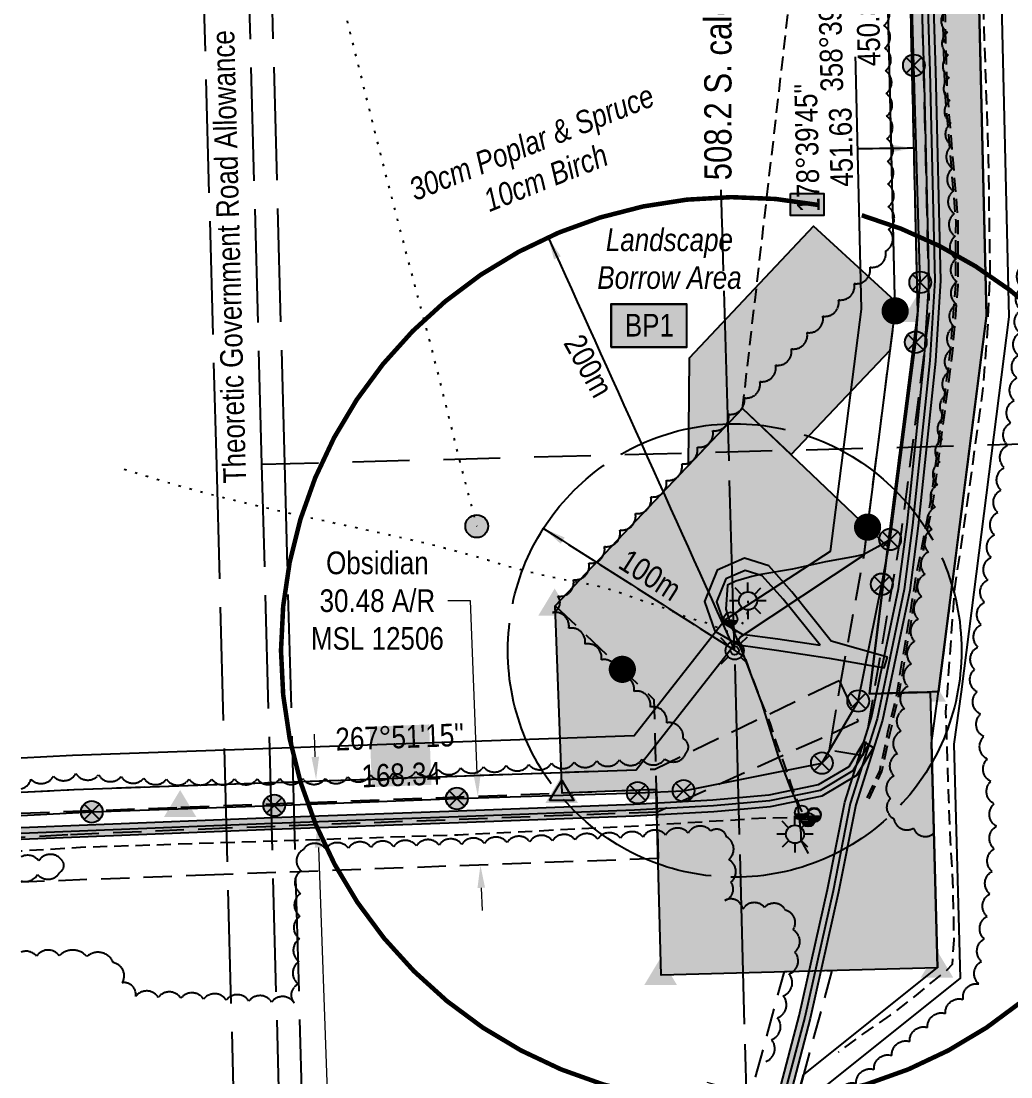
# Model space of a CAD drawing. Extents: x 621743 to 629441, y 5837005 to 5838851.
# Drawn here: x 625815.5 to 626251.9, y 5837250.1 to 5837715.8 of the extents above; entities that cross this region are included whole.
import ezdxf
from ezdxf.enums import TextEntityAlignment as Align

# ---------------------------------------------------------------- set-up
doc = ezdxf.new("R2010")
doc.units = 0
doc.header["$LTSCALE"] = 5
for name, pattern in [('0', [1, 1, 0]), ('foc-ACCESSROAD', [3.75, 2.5, -1.25]), ('foc-BUFFER', [16.75, 15, -1.75]), ('foc-COORDS', [16.75, 15, -1.75]), ('foc-DOT', [1, 0.2, -0.8]), ('foc-FLOWLINE', [3.75, 2.5, -1.25]), ('foc-LSD', [8, 5, -3]), ('foc-TIELINE', [1.875, 1.25, -0.625]), ('foc-UNSURVEYED', [12.5, 10, -2.5]), ('POWERLINE5', [7.8, 2.4, -0.6, 0.6, -0.6, 0.6, -0.6, 2.4]), ('UG_PIPE', [1.875, 1.25, -0.625])]:
    doc.linetypes.add(name, pattern=pattern)
for name, color, linetype in [('ABADATA-DRILL', 8, 'foc-DOT'), ('ABADATA-DRILL-T', 8, 'Continuous'), ('AS-CABLE', 224, 'foc-CABLE'), ('AS-PIPE-UG', 44, 'UG_PIPE'), ('AS-POWER', 104, 'foc-POWER'), ('AS-POWER-EXISTING', 72, 'POWERLINE5'), ('AS-ROADS', 254, 'Continuous'), ('AS-SYMBOL', 7, 'Continuous'), ('AS-UNDERLAY-H', 141, 'Continuous'), ('AUX-BUFFER', 7, 'foc-BUFFER'), ('C-AR', 13, 'foc-ACCESSROAD'), ('C-RW', 13, 'Continuous'), ('C-WS', 13, 'foc-ACCESSROAD'), ('F-EZE', 190, 'foc-FLOWLINE'), ('F-RW', 190, 'Continuous'), ('L-BD', 7, 'Continuous'), ('L-MON', 1, 'Continuous'), ('L-ROAD-T', 7, 'Continuous'), ('L-SECLBL', 7, 'Continuous'), ('L-SECTION-LSD', 7, 'foc-LSD'), ('L-TIE', 7, 'foc-TIELINE'), ('L-USEC', 7, 'foc-UNSURVEYED'), ('P-OFFSETS', 7, 'foc-COORDS'), ('P-PROPOSED', 10, 'Continuous'), ('P-PROPOSED-H', 21, 'Continuous'), ('P-TEMP-BLOCKS', 250, 'Continuous'), ('P-TEMP-H', 41, 'Continuous'), ('P-TEMP_BORROW PIT', 46, 'Continuous'), ('T-BUSH', 110, '0'), ('T-BUSH-T', 110, 'Continuous'), ('T-EXISTING TFA-T', 220, 'Continuous')]:
    doc.layers.add(name, color=color, linetype=linetype)
doc.layers.add('C-AR-T', color=13, linetype='Continuous', lineweight=9)
doc.layers.add('F-EZE-T', color=190, linetype='Continuous', lineweight=9)
doc.styles.add('80CG', font='ARIALN.TTF', dxfattribs={"height": 10})
doc.styles.add('80L', font='ARIALN.TTF', dxfattribs={"height": 10})
doc.styles.add('80LS', font='ARIALNI.TTF', dxfattribs={"height": 10})
doc.styles.add('foc-LtypeFont', font='ARIALN.TTF', dxfattribs={"height": 7.35})
doc.linetypes.add('foc-CABLE', pattern='A,2,-1,["C",foc-LtypeFont,S=0.2,R=0,X=-0.625,Y=-0.75],-1.24,8', length=12.24)
doc.linetypes.add('foc-POWER', pattern='A,6,-1,["P",foc-LtypeFont,S=0.2,R=0,X=-0.625,Y=-0.75],-1.24,4', length=12.24)
doc.dimstyles.new('CG2011', dxfattribs={"dimscale": 5, "dimtxt": 9, "dimasz": 2, "dimexe": 0.2, "dimexo": 0.0625, "dimgap": 0.5, "dimtad": 0, "dimtih": 1, "dimtoh": 1, "dimzin": 0, "dimdsep": 46, "dimtxsty": '80CG', "dimcen": 0.1, "dimse1": 1, "dimse2": 1, "dimclrd": 256, "dimclrt": 256, "dimaunit": 1, "dimadec": 4, "dimazin": 0, "dimtfac": 0.06, "dimtofl": 0, "dimtmove": 0, "dimatfit": 1, "dimfxl": 0.2, "dimtolj": 1, "dimtzin": 0, "dimlwd": -1, "dimarcsym": 0})
doc.dimstyles.new('Compass 5 000', dxfattribs={"dimscale": 5, "dimtxt": 9, "dimasz": 2, "dimexe": 0.2, "dimexo": 0.0625, "dimgap": 0.5, "dimtad": 0, "dimtih": 1, "dimtoh": 1, "dimzin": 0, "dimdsep": 46, "dimtxsty": '80CG', "dimcen": 0.1, "dimse1": 1, "dimse2": 1, "dimclrd": 256, "dimclrt": 256, "dimaunit": 1, "dimadec": 4, "dimazin": 0, "dimtfac": 0.06, "dimtofl": 0, "dimtmove": 0, "dimatfit": 1, "dimfxl": 0.2, "dimtolj": 1, "dimtzin": 0, "dimlwd": -1, "dimarcsym": 0})

# ---------------------------------------------------------------- blocks, each defined once
blk = doc.blocks.new('LABEL_ROAD_THEORETIC')
at = {"layer": 'L-ROAD-T', "style": '80L'}
blk.add_text('Theoretic Government Road Allowance', height=10, dxfattribs=at).set_placement((0, 0), align=Align.MIDDLE_CENTER)
blk = doc.blocks.new('POWERPOLE')
h = blk.add_hatch(color=255)
edge = h.paths.add_edge_path()
edge.add_arc((0, 0), 0.96, 0, 360)
at = {"linetype": 'Continuous'}
for p, q in [((0.679, -0.679), (-0.679, 0.679)), ((-0.679, -0.679), (0.679, 0.679))]:
    blk.add_line(p, q, dxfattribs=at)
blk.add_circle((0, 0), 0.96, dxfattribs=at)
blk = doc.blocks.new('*D75')
at = {"layer": 'P-OFFSETS', "transparency": 16777216}
for p, q in [((626115.46, 5837936.29), (626121.43, 5837733.01)), ((626130.08, 5837438.14), (626124.11, 5837641.42))]:
    blk.add_line(p, q, dxfattribs=at)
blk.add_solid([(626117.12, 5837936.34), (626113.79, 5837936.24), (626115.16, 5837946.29)], dxfattribs=at)
at = {"layer": 'P-OFFSETS', "transparency": 16777216, "insert": (626122.77, 5837687.21), "char_height": 10, "attachment_point": 5, "rotation": 90, "style": '80CG'}
blk.add_mtext('\\A1;{\\H1.2x;508.2 S. calc.}', dxfattribs=at)
blk = doc.blocks.new('_None')
blk = doc.blocks.new('Temporary Area')
h = blk.add_hatch(color=191)
h.dxf.hatch_style = 1
h.paths.add_polyline_path([(-16.83, -9.44), (16.33, -9.44), (16.33, 9.05), (-16.83, 9.05)])
at = {"color": 250}
for points in [[(-17.03, -9.64), (16.53, -9.64), (16.53, 9.25), (-17.03, 9.25)], [(-16.93, -9.54), (16.43, -9.54), (16.43, 9.15), (-16.93, 9.15)]]:
    blk.add_lwpolyline(points, close=True, dxfattribs=at)
at = {"color": 250, "style": '80L'}
blk.add_attdef('TEMPORARY', text='', height=9, dxfattribs=at).set_placement((0, -0.15), align=Align.MIDDLE_CENTER)
blk = doc.blocks.new('*D76')
at = {"layer": 'C-AR-T', "transparency": 16777216}
for p, q in [((626013.67, 5837460.06), (626003.67, 5837460.06)), ((626016.49, 5837383.9), (626013.67, 5837460.06)), ((626018.36, 5837333.47), (626018.73, 5837323.48))]:
    blk.add_line(p, q, dxfattribs=at)
for points in [[(626018.16, 5837383.97), (626014.83, 5837383.84), (626016.86, 5837373.91)], [(626020.03, 5837333.53), (626016.7, 5837333.41), (626017.99, 5837343.46)]]:
    blk.add_solid(points, dxfattribs=at)
at = {"layer": 'C-AR-T', "transparency": 16777216, "insert": (625972.57, 5837460.06), "char_height": 10, "attachment_point": 5, "style": '80CG'}
blk.add_mtext('\\A1;Obsidian\\P30.48 A/R\\PMSL 12506', dxfattribs=at)
blk = doc.blocks.new('*D78')
at = {"layer": 'C-AR-T', "transparency": 16777216}
for p, q in [((626127.64, 5837244.9), (626117.99, 5837247.53)), ((626166.26, 5837234.37), (626206.46, 5837223.41)), ((626206.46, 5837223.41), (626216.46, 5837223.41))]:
    blk.add_line(p, q, dxfattribs=at)
for points in [[(626128.08, 5837246.51), (626127.2, 5837243.29), (626137.28, 5837242.27)], [(626166.7, 5837235.98), (626165.82, 5837232.76), (626156.61, 5837237)]]:
    blk.add_solid(points, dxfattribs=at)
at = {"layer": 'C-AR-T', "transparency": 16777216, "insert": (626249.95, 5837223.41), "char_height": 10, "attachment_point": 5, "style": '80CG'}
blk.add_mtext('\\A1;Obsidian\\P20.00 A/R\\PMSL 841521', dxfattribs=at)
blk = doc.blocks.new('GAS')
h = blk.add_hatch(color=255)
h.dxf.hatch_style = 1
edge = h.paths.add_edge_path()
edge.add_arc((0, 0), 0.9, 0, 360)
for p, q in [((-0.571, 0.571), (-1.142, 1.142)), ((0, 0.808), (0, 1.616)), ((0.571, 0.571), (1.142, 1.142)), ((-0.808, 0), (-1.616, 0)), ((1.616, 0), (0.808, 0)), ((-0.571, -0.571), (-1.142, -1.142)), ((0, -0.808), (0, -1.616)), ((1.142, -1.142), (0.571, -0.571))]:
    blk.add_line(p, q)
blk.add_circle((0, 0), 0.8)
blk = doc.blocks.new('RISER')
h = blk.add_hatch(color=255)
h.dxf.hatch_style = 1
edge = h.paths.add_edge_path()
edge.add_arc((0, 0), 0.7, 0, 360)
blk.add_hatch(color=48).paths.add_polyline_path([(0.581, -0.15), (-0.581, -0.15, 0.774597)])
at = {"color": 48}
blk.add_line((-0.581, -0.15), (0.581, -0.15), dxfattribs=at)
blk.add_circle((0, 0), 0.6, dxfattribs=at)
blk = doc.blocks.new('fdia')
at = {"color": 255, "const_width": 1}
blk.add_lwpolyline([(-0.5, 0, 1), (0.5, 0, 1)], format="xyb", close=True, dxfattribs=at)
blk = doc.blocks.new('Fdiaa')
blk.add_blockref('fdia', (0, 0))
blk = doc.blocks.new('fdib')
at = {"color": 1, "const_width": 1.6}
blk.add_lwpolyline([(-0.4, 0, 1), (0.4, 0, 1)], format="xyb", close=True, dxfattribs=at)
at = {"color": 1}
blk.add_circle((0, 0), 0.8, dxfattribs=at)
blk = doc.blocks.new('Fdibb')
blk.add_blockref('fdib', (0, 0))
blk = doc.blocks.new('fdicc')
for name in ['Fdibb', 'Fdiaa']:
    blk.add_blockref(name, (0, 0))
blk = doc.blocks.new('FDI')
blk.add_blockref('fdicc', (0, 0))
blk = doc.blocks.new('STRIA')
blk.add_hatch(color=255).paths.add_polyline_path([(-0.041, 1.521), (-1.475, -0.867), (1.392, -0.867)])
blk = doc.blocks.new('STRIAA')
blk.add_blockref('STRIA', (0, 0))
blk = doc.blocks.new('STRIB')
at = {"color": 1}
blk.add_solid([(-1.121, -0.667), (-0.041, 1.133), (1.039, -0.667)], dxfattribs=at)
blk = doc.blocks.new('STRIBB')
blk.add_blockref('STRIB', (0, 0))
blk = doc.blocks.new('STRICC')
for name in ['STRIAA', 'STRIBB']:
    blk.add_blockref(name, (0, 0))
blk = doc.blocks.new('fdspike')
blk.add_blockref('STRICC', (0, 0))
blk = doc.blocks.new('TRIA')
blk.add_hatch(color=255).paths.add_polyline_path([(-0.041, 1.521), (-1.475, -0.867), (1.392, -0.867)])
blk = doc.blocks.new('TRIAA')
blk.add_blockref('TRIA', (0, 0))
blk = doc.blocks.new('TRIB')
at = {"color": 1}
blk.add_lwpolyline([(-1.121, -0.667), (-0.041, 1.133), (1.039, -0.667)], close=True, dxfattribs=at)
blk = doc.blocks.new('TRIBB')
blk.add_blockref('TRIB', (0, 0))
blk = doc.blocks.new('TRICC')
for name in ['TRIAA', 'TRIBB']:
    blk.add_blockref(name, (0, 0))
blk = doc.blocks.new('plspike')
blk.add_blockref('TRICC', (0, 0))
blk = doc.blocks.new('WC')
at = {"layer": 'L-MON'}
h = blk.add_hatch(color=255, dxfattribs=at)
h.dxf.hatch_style = 1
edge = h.paths.add_edge_path()
edge.add_arc((0, 0), 0.9, 0, 360)
at = {"layer": 'L-MON', "color": 240, "flags": 128}
for points in [[(-0.622, 0.503), (-1.232, 1.12)], [(0.52, 0.608), (1.126, 1.206)], [(-1.179, -1.185), (-0.559, -0.572)], [(1.159, -1.185), (0.557, -0.574)]]:
    blk.add_lwpolyline(points, dxfattribs=at)
at = {"layer": 'L-MON', "color": 240}
for radius in [0.8, 0.373]:
    blk.add_circle((0, 0), radius, dxfattribs=at)
blk = doc.blocks.new('BH-Existing')
at = {"layer": 'ABADATA-DRILL-T'}
h = blk.add_hatch(color=256, dxfattribs=at)
h.dxf.hatch_style = 1
edge = h.paths.add_edge_path()
edge.add_arc((0, 0), 0.5, 0, 360)
blk.add_circle((0, 0), 0.5, dxfattribs=at)

msp = doc.modelspace()

# ---------------------------------------------------------------- hatches: boundary and pattern name
at = {"layer": 'AS-ROADS'}
h = msp.add_hatch(color=256, dxfattribs=at)
h.dxf.hatch_style = 1
h.paths.add_polyline_path([(626207.136, 5838043.135), (626208.235, 5838016.292), (626211.284, 5837907.673), (626215.249, 5837800.568), (626218.64, 5837693.696), (626220.812, 5837601.357), (626218.67, 5837565.85), (626211.028, 5837493.13), (626207.241, 5837464.571), (626195.298, 5837407.382), (626183.448, 5837370.033), (626175.899, 5837331.645), (626163.425, 5837275.861), (626154.533, 5837242.041), (626149.697, 5837243.313), (626158.565, 5837277.043), (626171.005, 5837332.673), (626178.596, 5837371.275), (626190.456, 5837408.652), (626202.309, 5837465.411), (626206.062, 5837493.72), (626213.686, 5837566.262), (626215.808, 5837601.449), (626213.642, 5837693.558), (626210.251, 5837800.396), (626206.286, 5837907.511), (626203.237, 5838016.12), (626202.14, 5838042.931)])
h = msp.add_hatch(color=256, dxfattribs=at)
h.dxf.hatch_style = 1
h.paths.add_polyline_path([(626142.275, 5837471.123), (626151.522, 5837460.767), (626167.72, 5837440.462), (626149.173, 5837443.246), (626133.44, 5837445.407), (626125.501, 5837450.059), (626122.122, 5837459.602), (626126.24, 5837469.815), (626134.666, 5837473.489)])
h.paths.add_polyline_path([(626197.426, 5837435.275), (626172.656, 5837442.293), (626155.344, 5837463.993), (626145.083, 5837475.487), (626134.374, 5837478.815), (626122.368, 5837473.581), (626116.778, 5837459.718), (626121.397, 5837446.669), (626131.772, 5837440.589), (626148.461, 5837438.296), (626171.712, 5837434.807), (626196.064, 5837430.465)])
h = msp.add_hatch(color=256, dxfattribs=at)
h.dxf.hatch_style = 1
h.paths.add_polyline_path([(625815.513, 5837359.862), (625815.513, 5837354.858), (625845.011, 5837356.15), (625926.523, 5837359.386), (626008.298, 5837362.338), (626085.982, 5837365.196), (626120.862, 5837367.081), (626145.858, 5837369.357), (626168.662, 5837374.091), (626184.014, 5837383.206), (626191.282, 5837395.274), (626186.998, 5837397.854), (626180.38, 5837386.864), (626166.828, 5837378.817), (626145.12, 5837374.311), (626120.5, 5837372.069), (626085.756, 5837370.192), (626008.114, 5837367.334), (625926.333, 5837364.382), (625844.803, 5837361.146)])
at = {"layer": 'AS-UNDERLAY-H'}
h = msp.add_hatch(color=256, dxfattribs=at)
h.dxf.hatch_style = 1
h.paths.add_polyline_path([(626154.66, 5837639.776), (626169.453, 5837639.776), (626169.453, 5837630.054), (626154.66, 5837630.054)])
at = {"layer": 'P-PROPOSED-H'}
h = msp.add_hatch(color=256, dxfattribs=at)
h.dxf.hatch_style = 1
h.paths.add_polyline_path([(626189.521, 5837419.06), (626197.644, 5837483.943), (626210.865, 5837587.436), (626201.232, 5837998.698), (626200.208, 5838038.937), (626230.529, 5838032.509), (626231.311, 5837999.408), (626241.087, 5837585.848), (626227.586, 5837480.156), (626219.959, 5837419.939)])
h = msp.add_hatch(color=256, dxfattribs=at)
h.dxf.hatch_style = 1
h.paths.add_polyline_path([(626219.471, 5837298.171), (626097.649, 5837294.974), (626095.523, 5837376.82), (626054.033, 5837375.265), (626050.932, 5837457.899), (626133.575, 5837544.918), (626197.644, 5837483.943), (626189.521, 5837419.06), (626204.738, 5837419.478), (626216.306, 5837419.837)])
at = {"layer": 'P-TEMP-H'}
h = msp.add_hatch(color=256, dxfattribs=at)
h.dxf.hatch_style = 1
h.paths.add_polyline_path([(626133.575, 5837544.918), (626154.992, 5837524.536), (626198.622, 5837570.561), (626200.84, 5837587.953), (626200.698, 5837592.401), (626164.81, 5837625.302), (626109.978, 5837567.049), (626109.514, 5837519.583)])

# ---------------------------------------------------------------- linework, layer by layer
at = {"layer": 'ABADATA-DRILL', "flags": 128}
for points in [[(625841.879, 5838824.383), (625841.912, 5838820.585), (625841.969, 5838801.42), (625842.204, 5838782.34), (625842.754, 5838763.097), (625843.5, 5838743.98), (625844.251, 5838724.653), (625844.776, 5838705.58), (625845.127, 5838686.273), (625845.476, 5838667.016), (625845.905, 5838647.8), (625846.316, 5838628.855), (625846.638, 5838609.506), (625847.183, 5838590.424), (625847.992, 5838571.219), (625848.783, 5838552.303), (625849.298, 5838533.21), (625849.509, 5838513.899), (625849.594, 5838494.824), (625849.421, 5838475.654), (625849.171, 5838456.751), (625848.964, 5838437.739), (625848.852, 5838418.519), (625848.766, 5838399.481), (625848.719, 5838380.463), (625848.407, 5838361.279), (625847.954, 5838342.101), (625848.069, 5838323.017), (625848.816, 5838303.86), (625849.874, 5838285.061), (625850.991, 5838265.894), (625852.142, 5838246.987), (625853.25, 5838227.799), (625854.584, 5838208.778), (625856.763, 5838189.968), (625859.689, 5838171.247), (625863.034, 5838152.598), (625866.793, 5838133.789), (625870.709, 5838115.104), (625874.657, 5838096.34), (625878.591, 5838077.726), (625882.518, 5838059.012), (625886.512, 5838040.399), (625890.564, 5838021.868), (625894.647, 5838003.288), (625898.792, 5837984.659), (625902.869, 5837965.928), (625906.786, 5837947.174), (625910.586, 5837928.366), (625914.359, 5837909.377), (625917.923, 5837890.753), (625921.816, 5837872.188), (625926.294, 5837853.458), (625930.776, 5837834.918), (625935.053, 5837816.563), (625939.28, 5837797.856), (625943.756, 5837779.186), (625948.422, 5837760.491), (625952.971, 5837741.702), (625957.414, 5837723.131), (625961.976, 5837704.593), (625966.658, 5837686.089), (625971.254, 5837667.401), (625976.001, 5837648.708), (625980.765, 5837630.476), (625985.597, 5837611.955), (625990.574, 5837593.248), (625995.494, 5837574.799), (626000.247, 5837556.256), (626004.819, 5837537.718), (626009.505, 5837519.044), (626011.516, 5837511.323), (626016.364, 5837492.953)], [(626135.949, 5837460.017), (626135.949, 5837460.017), (626135.932, 5837459.886), (626135.947, 5837458.947), (626135.927, 5837457.386), (626135.879, 5837455.754), (626135.236, 5837452.766), (626133.157, 5837449.641), (626128.482, 5837447.049), (626127.752, 5837446.67), (626127.506, 5837446.484), (626127.665, 5837446.538), (626128.071, 5837446.719), (626128.293, 5837447.005), (626128.169, 5837447.171), (626127.931, 5837447.075), (626127.678, 5837446.799), (626127.591, 5837446.706), (626127.512, 5837446.664), (626127.413, 5837446.622), (626127.085, 5837446.553), (626126.635, 5837446.531), (626126.094, 5837446.577), (626125.358, 5837446.788), (626124.417, 5837447.214), (626123.291, 5837447.805), (626121.972, 5837448.501), (626120.534, 5837449.204), (626119.027, 5837449.826), (626117.393, 5837450.363), (626115.569, 5837450.856), (626113.485, 5837451.383), (626111.137, 5837452.052), (626108.584, 5837452.896), (626105.906, 5837453.957), (626103.024, 5837455.163), (626099.9, 5837456.423), (626096.567, 5837457.657), (626093.045, 5837458.826), (626089.352, 5837460.051), (626085.556, 5837461.403), (626081.678, 5837462.823), (626077.661, 5837464.22), (626073.446, 5837465.501), (626068.986, 5837466.616), (626064.35, 5837467.556), (626059.535, 5837468.442), (626054.519, 5837469.402), (626049.329, 5837470.488), (626043.976, 5837471.7), (626038.47, 5837473.018), (626032.821, 5837474.462), (626027.065, 5837476.134), (626021.146, 5837477.951), (626015.078, 5837479.725), (626008.901, 5837481.475), (626002.544, 5837483.191), (625995.968, 5837484.882), (625989.165, 5837486.486), (625982.152, 5837488.045), (625975.048, 5837489.662), (625967.723, 5837491.293), (625960.158, 5837492.927), (625952.413, 5837494.567), (625944.577, 5837496.235), (625936.599, 5837497.999), (625928.579, 5837499.812), (625920.468, 5837501.693), (625912.285, 5837503.652), (625904.059, 5837505.689), (625895.852, 5837507.798), (625887.652, 5837510.016), (625879.407, 5837512.383), (625871.109, 5837514.91), (625862.71, 5837517.473), (625859.686, 5837518.384)]]:
    msp.add_lwpolyline(points, dxfattribs=at)
at = {"layer": 'AS-CABLE', "flags": 128}
msp.add_lwpolyline([(626198.212, 5837486.815), (626193.185, 5837483.849), (626187.009, 5837480.471), (626183.222, 5837479.611), (626170.168, 5837477.223), (626155.518, 5837473.951), (626141.677, 5837471.621), (626137.607, 5837470.731), (626130.59, 5837468.79), (626126.961, 5837467.036), (626126.17, 5837456.4), (626127.432, 5837452.483), (626129.284, 5837447.4), (626133.847, 5837436.424), (626141.879, 5837415.102), (626149.289, 5837391.579), (626154.534, 5837377.685), (626157.757, 5837370.161), (626159.269, 5837357.602), (626159.202, 5837354.408), (626162.435, 5837348.596)], dxfattribs=at)
at = {"layer": 'AS-PIPE-UG', "flags": 128}
for points in [[(626146, 5838048.602), (626151.573, 5838045.202), (626157.975, 5838036.351), (626166.708, 5838023.197), (626174.697, 5838009.67), (626178.697, 5838008.842), (626189.468, 5838006.625), (626221.021, 5838000.941), (626230.447, 5837999.722), (626233.821, 5837997.051), (626234.801, 5837991.904), (626234.462, 5837984.347), (626234.851, 5837956.484), (626235.735, 5837916.675), (626236.278, 5837884.748), (626237.54, 5837833.971), (626238.762, 5837776.648), (626239.719, 5837720.042), (626241.887, 5837654.879), (626242.597, 5837604.121), (626241.549, 5837580.528), (626239.384, 5837552.697), (626233.246, 5837508.282), (626226.88, 5837464.246), (626223.098, 5837411.099), (626224.38, 5837372.609), (626225.064, 5837354.206), (626226.009, 5837340.164), (626226.475, 5837323.654), (626226.656, 5837310.323), (626225.947, 5837299.662), (626223.646, 5837297.122), (626217.818, 5837292.592), (626210.127, 5837286.097), (626198.678, 5837277.24), (626186.865, 5837269.161), (626175.737, 5837260.867)], [(626188.498, 5837373.141), (626194.059, 5837385.088), (626197.677, 5837402.08), (626201.344, 5837417.892), (626205.921, 5837444.869), (626210.064, 5837470.729), (626216.637, 5837504.252), (626225.127, 5837569.365), (626227.605, 5837599.241), (626227.671, 5837627.528), (626222.826, 5837685.047), (626221.737, 5837724.352), (626218.578, 5837791.605), (626216.542, 5837874.388), (626214.304, 5837939.515), (626212.41, 5837993.12), (626212.792, 5838022.601), (626215.357, 5838031.272), (626213.542, 5838047.657)], [(626189.405, 5837372.719), (626195.013, 5837384.769), (626198.653, 5837401.863), (626202.325, 5837417.695), (626206.908, 5837444.706), (626211.049, 5837470.554), (626217.624, 5837504.091), (626226.122, 5837569.259), (626228.605, 5837599.198), (626228.671, 5837627.569), (626223.825, 5837685.103), (626222.736, 5837724.389), (626219.577, 5837791.641), (626217.542, 5837874.417), (626215.303, 5837939.549), (626213.41, 5837993.131), (626213.79, 5838022.45), (626216.373, 5838031.182), (626214.536, 5838047.767)], [(626128.273, 5837451.847), (626132.225, 5837441.285), (626134.51, 5837435.1), (626140.573, 5837418.737), (626145.635, 5837406.212), (626148.512, 5837397.038), (626152.818, 5837385.358), (626155.049, 5837378.611), (626158.497, 5837369.489), (626159.644, 5837366.928)], [(626162.451, 5837363.507), (626159.215, 5837363.577), (626156.021, 5837364.301), (626143.758, 5837364.216), (626128.118, 5837363.217), (626128.117, 5837363.227), (626088.025, 5837360.717), (626008.112, 5837356.718), (625937.484, 5837354.371), (625841.663, 5837351.24), (625815.513, 5837349.626)]]:
    msp.add_lwpolyline(points, dxfattribs=at)
at = {"layer": 'AS-POWER'}
for p, q in [((626209.128, 5837696.268), (626206.054, 5837801.095)), ((626211.902, 5837600.552), (626209.128, 5837696.268)), ((626209.891, 5837574.152), (626211.902, 5837600.552)), ((626198.6, 5837487.166), (626209.891, 5837574.152)), ((626194.961, 5837467.359), (626198.6, 5837487.166)), ((626184.57, 5837415.866), (626194.978, 5837467.387)), ((626007.626, 5837372.847), (626087.327, 5837375.396)), ((625846.64, 5837366.982), (625927.103, 5837369.823)), ((625927.103, 5837369.823), (626007.626, 5837372.847)), ((625815.513, 5837365.333), (625846.64, 5837366.982))]:
    msp.add_line(p, q, dxfattribs=at)
at = {"layer": 'AS-POWER', "flags": 128}
for points in [[(626184.57, 5837415.866), (626168.547, 5837388.503)], [(626087.327, 5837375.396), (626107.577, 5837376.28), (626168.547, 5837388.503), (626168.547, 5837388.503)]]:
    msp.add_lwpolyline(points, dxfattribs=at)
at = {"layer": 'AS-ROADS', "flags": 128}
for points in [[(626204.638, 5838043.033), (626205.736, 5838016.206), (626208.785, 5837907.592), (626212.75, 5837800.482), (626216.141, 5837693.627), (626218.31, 5837601.403), (626216.178, 5837566.056), (626208.545, 5837493.425), (626204.775, 5837464.991), (626192.877, 5837408.017), (626181.022, 5837370.654), (626173.452, 5837332.159), (626160.995, 5837276.452), (626152.115, 5837242.677)], [(626215.249, 5837800.568), (626218.64, 5837693.696), (626220.812, 5837601.357), (626218.67, 5837565.85), (626211.028, 5837493.13), (626207.241, 5837464.571), (626195.298, 5837407.382), (626183.448, 5837370.033), (626175.899, 5837331.645), (626163.425, 5837275.861), (626154.533, 5837242.041), (626149.697, 5837243.313), (626158.565, 5837277.043), (626171.005, 5837332.673), (626178.596, 5837371.275), (626190.456, 5837408.652), (626202.309, 5837465.411), (626206.062, 5837493.72), (626213.686, 5837566.262), (626215.808, 5837601.449), (626213.642, 5837693.558), (626210.251, 5837800.396)], [(625815.513, 5837354.858), (625845.011, 5837356.15), (625926.523, 5837359.386), (626008.298, 5837362.338), (626085.982, 5837365.196), (626120.862, 5837367.081), (626145.858, 5837369.357), (626168.662, 5837374.091), (626184.014, 5837383.206), (626191.282, 5837395.274), (626186.998, 5837397.854), (626180.38, 5837386.864), (626166.828, 5837378.817), (626145.12, 5837374.311), (626120.5, 5837372.069), (626085.756, 5837370.192), (626008.114, 5837367.334), (625926.333, 5837364.382), (625844.803, 5837361.146), (625815.513, 5837359.862)], [(626189.14, 5837396.564), (626182.197, 5837385.035), (626167.745, 5837376.454), (626145.489, 5837371.834), (626120.681, 5837369.575), (626085.869, 5837367.694), (626008.206, 5837364.836), (625926.428, 5837361.884), (625844.907, 5837358.648), (625815.513, 5837357.36)]]:
    msp.add_lwpolyline(points, dxfattribs=at)
for points in [[(626197.426, 5837435.275), (626172.656, 5837442.293), (626155.344, 5837463.993), (626145.083, 5837475.487), (626134.374, 5837478.815), (626122.368, 5837473.581), (626116.778, 5837459.718), (626121.397, 5837446.669), (626131.772, 5837440.589), (626148.461, 5837438.296), (626171.712, 5837434.807), (626196.064, 5837430.465)], [(626167.72, 5837440.462), (626151.522, 5837460.767), (626142.275, 5837471.123), (626134.666, 5837473.489), (626126.24, 5837469.815), (626122.122, 5837459.602), (626125.501, 5837450.059), (626133.44, 5837445.407), (626149.173, 5837443.246)]]:
    msp.add_lwpolyline(points, close=True, dxfattribs=at)
at = {"layer": 'AS-UNDERLAY-H'}
msp.add_lwpolyline([(626154.66, 5837639.776), (626169.453, 5837639.776), (626169.453, 5837630.054), (626154.66, 5837630.054)], close=True, dxfattribs=at)
at = {"layer": 'AUX-BUFFER', "color": 251, "linetype": 'foc-BUFFER'}
msp.add_circle((626130.081, 5837438.139), 100, dxfattribs=at)
at = {"layer": 'C-AR', "flags": 128}
msp.add_lwpolyline([(626189.521, 5837419.086), (626197.641, 5837483.946), (626210.857, 5837587.402), (626201.228, 5837998.518), (626200.204, 5838038.743), (626230.515, 5838032.317), (626231.296, 5837999.228), (626241.069, 5837585.814), (626227.572, 5837480.161), (626219.948, 5837419.964)], close=True, dxfattribs=at)
at = {"layer": 'C-AR'}
msp.add_lwpolyline([(625815.513, 5837366.368), (625885.93, 5837369.008), (626095.557, 5837376.863), (626096.402, 5837346.405), (625900.702, 5837339.179), (625815.513, 5837335.962)], dxfattribs=at)
at = {"layer": 'C-AR', "elevation": 984.41}
msp.add_lwpolyline([(626073.203, 5837007.244), (626091.176, 5837073.198), (626099.884, 5837105.154), (626152.016, 5837296.47), (626172.944, 5837297.019), (626160.422, 5837250.981), (626094.117, 5837007.84)], dxfattribs=at)
at = {"layer": 'C-RW', "flags": 128}
for points in [[(625815.513, 5837375.58), (625838.822, 5837376.829), (626086.712, 5837385.496), (626132.69, 5837444.19), (626187.125, 5837480.395), (626200.841, 5837587.955), (626191.237, 5837998.431), (626171.237, 5837997.961), (626146.786, 5838038.775), (626113.741, 5838046.609), (626113.741, 5838084.11), (626142.631, 5838203.018), (626178.464, 5838274.377), (626135.995, 5838717.497), (626053.709, 5838795.139), (626095.036, 5838843.494), (626094.944, 5838850.055)], [(626079.953, 5838849.657), (626079.964, 5838848.937), (626033.036, 5838794.029), (626121.606, 5838710.458), (626163.126, 5838277.246), (626128.463, 5838208.219), (626098.746, 5838085.905), (626098.746, 5838034.585), (626137.189, 5838025.617), (626162.87, 5837982.75), (626176.597, 5837983.097), (626185.824, 5837588.732), (626172.192, 5837481.834), (626125.845, 5837451.661), (626085.741, 5837400.466), (625838.159, 5837391.81), (625815.513, 5837390.596)]]:
    msp.add_lwpolyline(points, dxfattribs=at)
at = {"layer": 'C-WS', "flags": 128}
msp.add_lwpolyline([(626050.932, 5837457.899), (626094.475, 5837416.579), (626095.523, 5837376.82)], dxfattribs=at)
at = {"layer": 'F-EZE', "elevation": 984.41}
for points in [[(626206.226, 5837998.637), (626215.853, 5837587.142), (626203.511, 5837490.351), (626186.637, 5837391.694), (626171.838, 5837394.163), (626172.761, 5837399.634), (626176.733, 5837423.435), (626187.126, 5837480.399), (626188.677, 5837492.565), (626200.837, 5837587.921), (626192.381, 5837950.521)], [(625815.513, 5837375.602), (625838.835, 5837376.851), (625905.496, 5837379.186), (626094.87, 5837385.818), (626172.606, 5837423.335), (626176.176, 5837424.973), (626184.504, 5837406.813), (626168.635, 5837399.534), (626096.088, 5837366.876), (625906.022, 5837359.755), (625836.057, 5837356.84), (625815.513, 5837355.689)], [(625815.513, 5837375.602), (625838.835, 5837376.851), (625905.496, 5837379.186), (626094.87, 5837385.818), (626172.606, 5837423.335), (626176.176, 5837424.973), (626184.504, 5837406.813), (626168.635, 5837399.534), (626096.088, 5837366.876), (625906.022, 5837359.755), (625836.057, 5837356.84), (625815.513, 5837355.689)]]:
    msp.add_lwpolyline(points, dxfattribs=at)
at = {"layer": 'F-EZE-T'}
for p, q in [((625945.196, 5837391.201, 984.76), (625944.839, 5837401.191, 984.76)), ((625946.622, 5837351.246, 984.76), (625951.276, 5837220.822, 984.76))]:
    msp.add_line(p, q, dxfattribs=at)
for points in [[(625946.861, 5837391.26, 984.76), (625943.531, 5837391.142, 984.76), (625945.553, 5837381.211, 984.76)], [(625948.287, 5837351.306, 984.76), (625944.957, 5837351.187, 984.76), (625946.265, 5837361.236, 984.76)]]:
    msp.add_solid(points, dxfattribs=at)
at = {"layer": 'F-RW'}
for points in [[(626094.117, 5837007.84), (626160.422, 5837250.981), (626219.46, 5837298.24), (626216.883, 5837397.311), (626220.11, 5837421.161), (626241.069, 5837585.814), (626231.297, 5837999.199), (626201.794, 5837998.533), (626201.224, 5837998.52), (626191.235, 5837998.286), (626187.108, 5837998.187), (626171.243, 5837997.782), (626142.95, 5838045.009), (626057.958, 5838080.656), (626019.396, 5838105.368), (625996.827, 5838137.23), (625985.624, 5838176.914), (625980.164, 5838249.463)], [(626103.761, 5837005.21), (626169.21, 5837245.21), (626229.582, 5837293.538), (626226.897, 5837396.767), (626230.021, 5837419.86), (626251.08, 5837585.299), (626241.357, 5837999.428), (626241.054, 5838009.457), (626201.558, 5838008.527), (626200.991, 5838008.513), (626190.999, 5838008.278), (626186.862, 5838008.18), (626176.82, 5838007.924), (626149.84, 5838052.959), (626062.623, 5838089.54), (626026.428, 5838112.735), (626005.979, 5838141.603), (625995.517, 5838178.665), (625990.092, 5838250.744)]]:
    msp.add_lwpolyline(points, dxfattribs=at)
at = {"layer": 'L-SECTION-LSD'}
msp.add_line((625921.684, 5837520.324), (626734.723, 5837541.94), dxfattribs=at)
at = {"layer": 'L-USEC'}
for p, q in [((625890.207, 5837939.931), (625901.586, 5837519.795)), ((625921.684, 5837520.324), (625910.304, 5837940.46)), ((625931.74, 5837520.596), (625920.36, 5837940.733)), ((625901.586, 5837519.795), (625912.965, 5837099.657)), ((625933.063, 5837100.186), (625921.684, 5837520.324)), ((625943.119, 5837100.459), (625931.74, 5837520.596))]:
    msp.add_line(p, q, dxfattribs=at)
at = {"layer": 'P-OFFSETS'}
msp.add_line((626138.916, 5837105.802), (626130.081, 5837438.139), dxfattribs=at)
at = {"layer": 'P-PROPOSED', "flags": 128}
for points in [[(626189.521, 5837419.06), (626197.644, 5837483.943), (626210.865, 5837587.436), (626201.232, 5837998.698), (626200.208, 5838038.937), (626230.529, 5838032.509), (626231.311, 5837999.408), (626241.087, 5837585.848), (626227.586, 5837480.156), (626219.959, 5837419.939)], [(626219.471, 5837298.171), (626097.649, 5837294.974), (626095.523, 5837376.82), (626054.033, 5837375.265), (626050.932, 5837457.899), (626133.575, 5837544.918), (626197.644, 5837483.943), (626189.521, 5837419.06), (626204.738, 5837419.478), (626216.306, 5837419.837)]]:
    msp.add_lwpolyline(points, close=True, dxfattribs=at)
at = {"layer": 'T-BUSH', "flags": 128}
for points in [[(625815.513, 5837377.106, 0.2862671), (625819.837, 5837381.426, 0.5205671), (625829.752, 5837382.725, 0.5205671), (625839.669, 5837383.958, 0.5205671), (625849.645, 5837383.261, 0.5205671), (625859.621, 5837382.564, 0.5205671), (625869.596, 5837381.867, 0.5205671), (625879.577, 5837381.33, 0.5205671), (625889.577, 5837381.387, 0.5205671), (625899.577, 5837381.443, 0.5205671), (625909.577, 5837381.499, 0.5205671), (625919.577, 5837381.555, 0.5205671), (625929.576, 5837381.611, 0.5205671), (625939.576, 5837381.667, 0.5205671), (625949.576, 5837381.723, 0.5205671), (625959.549, 5837382.404, 0.5205671), (625969.516, 5837383.213, 0.5205671), (625979.483, 5837384.023, 0.5205671), (625989.45, 5837384.833, 0.5205671), (625999.417, 5837385.643, 0.5205671), (626009.39, 5837386.364, 0.5205671), (626019.377, 5837386.874, 0.5205671), (626029.364, 5837387.384, 0.5205671), (626039.351, 5837387.894, 0.5205671), (626049.338, 5837388.403, 0.5205671), (626059.325, 5837388.913, 0.5205671), (626069.312, 5837389.423, 0.5205671), (626079.299, 5837389.933, 0.5205671), (626089.296, 5837390.167, 0.5205671), (626099.294, 5837390.347, 0.5205671), (626108.556, 5837392.77, 0.5205671), (626107.295, 5837399.27, 0.5205671), (626100.107, 5837406.222, 0.5205671), (626092.92, 5837413.174, 0.5205671), (626085.732, 5837420.127, 0.5205671), (626078.544, 5837427.079, 0.5205671), (626071.356, 5837434.031, 0.5205671), (626064.168, 5837440.983, 0.5205671), (626056.98, 5837447.936, 0.5205671), (626049.792, 5837454.888, 0.5205671), (626052.169, 5837462.081, 0.5205671), (626058.998, 5837469.387, 0.5205671), (626065.827, 5837476.692, 0.5205671), (626072.655, 5837483.998, 0.5205671), (626079.484, 5837491.303, 0.5205671), (626086.313, 5837498.609, 0.5205671), (626093.141, 5837505.914, 0.5205671), (626099.97, 5837513.219, 0.5205671), (626106.799, 5837520.525, 0.5205671), (626113.627, 5837527.83, 0.5205671), (626120.456, 5837535.136, 0.5205671), (626127.342, 5837542.387, 0.5205671), (626134.276, 5837549.592, 0.5205671), (626141.211, 5837556.797, 0.5205671), (626148.145, 5837564.002, 0.5205671), (626155.079, 5837571.207, 0.5205671), (626162.014, 5837578.413, 0.5205671), (626168.948, 5837585.618, 0.5205671), (626175.882, 5837592.823, 0.5205671), (626182.817, 5837600.028, 0.5205671), (626189.751, 5837607.234, 0.5205671), (626196.685, 5837614.439, 0.5205671), (626197.967, 5837623.862, 0.5205671), (626197.783, 5837633.86, 0.5205671), (626197.599, 5837643.858, 0.5205671), (626197.415, 5837653.857, 0.5205671), (626197.231, 5837663.855, 0.5205671), (626197.047, 5837673.853, 0.5205671), (626196.862, 5837683.852, 0.5205671), (626196.549, 5837693.847, 0.5205671), (626196.224, 5837703.841, 0.5205671), (626195.899, 5837713.836, 0.5205671), (626195.573, 5837723.831, 0.5205671), (626195.248, 5837733.825, 0.5205671), (626194.923, 5837743.82, 0.5205671), (626194.597, 5837753.815, 0.5205671), (626194.272, 5837763.81, 0.5205671), (626193.947, 5837773.804, 0.5205671), (626193.622, 5837783.799, 0.5205671), (626193.296, 5837793.794, 0.5205671), (626192.973, 5837803.788, 0.5205671), (626192.657, 5837813.783, 0.5205671), (626192.34, 5837823.778, 0.5205671), (626192.024, 5837833.773, 0.5205671), (626191.707, 5837843.768, 0.5205671), (626191.391, 5837853.763, 0.5205671), (626191.074, 5837863.758, 0.5205671), (626190.758, 5837873.753, 0.5205671), (626190.442, 5837883.748, 0.5205671), (626190.125, 5837893.743, 0.5205671), (626189.809, 5837903.738, 0.5205671), (626189.492, 5837913.733, 0.5205671), (626188.998, 5837923.721, 0.5205671), (626188.462, 5837933.706, 0.5205671), (626187.925, 5837943.692, 0.5205671), (626187.388, 5837953.678, 0.5205671), (626186.852, 5837963.663, 0.5205671), (626185.588, 5837973.559, 0.5205671), (626183.677, 5837983.374, 0.5205671), (626176.217, 5837987.055, 0.5205671), (626166.259, 5837987.973, 0.5205671), (626163.497, 5837994.047, 0.5205671), (626165.344, 5838003.7, 0.5205671), (626160.322, 5838012.347, 0.5205671), (626155.255, 5838020.95, 0.5205671), (626146.492, 5838025.766, 0.5205671), (626137.728, 5838030.583, 0.5205671), (626129.64, 5838035.028)], [(626246.133, 5838009.776, 0.5205671), (626236.49, 5838012.428, 0.5205671), (626226.848, 5838015.08, 0.5205671), (626217.206, 5838017.731, 0.5205671), (626215.182, 5838010.653, 0.5205671), (626215.444, 5838000.656, 0.5205671), (626215.705, 5837990.66, 0.5205671), (626215.966, 5837980.663, 0.5205671), (626216.25, 5837970.667, 0.5205671), (626216.65, 5837960.675, 0.5205671), (626217.051, 5837950.683, 0.5205671), (626217.452, 5837940.691, 0.5205671), (626217.853, 5837930.699, 0.5205671), (626218.254, 5837920.707, 0.5205671), (626218.655, 5837910.716, 0.5205671), (626219.056, 5837900.724, 0.5205671), (626219.239, 5837890.725, 0.5205671), (626219.416, 5837880.727, 0.5205671), (626219.593, 5837870.728, 0.5205671), (626219.77, 5837860.73, 0.5205671), (626219.947, 5837850.732, 0.5205671), (626220.124, 5837840.733, 0.5205671), (626220.301, 5837830.735, 0.5205671), (626220.478, 5837820.736, 0.5205671), (626220.655, 5837810.738, 0.5205671), (626220.832, 5837800.739, 0.5205671), (626221.167, 5837790.745, 0.5205671), (626221.508, 5837780.751, 0.5205671), (626221.848, 5837770.757, 0.5205671), (626222.189, 5837760.762, 0.5205671), (626222.53, 5837750.768, 0.5205671), (626222.871, 5837740.774, 0.5205671), (626223.212, 5837730.78, 0.5205671), (626223.553, 5837720.786, 0.5205671), (626223.893, 5837710.792, 0.5205671), (626224.234, 5837700.797, 0.5205671), (626224.587, 5837690.804, 0.5205671), (626224.974, 5837680.811, 0.5205671), (626225.361, 5837670.819, 0.5205671), (626225.749, 5837660.826, 0.5205671), (626226.136, 5837650.834, 0.5205671), (626226.523, 5837640.841, 0.5205671), (626226.91, 5837630.849, 0.5205671), (626227.298, 5837620.856, 0.5205671), (626227.685, 5837610.864, 0.5205671), (626228.072, 5837600.871, 0.5205671), (626227.817, 5837590.9, 0.5205671), (626226.777, 5837580.954, 0.5205671), (626225.738, 5837571.008, 0.5205671), (626224.698, 5837561.062, 0.5205671), (626223.658, 5837551.116, 0.5205671), (626222.618, 5837541.171, 0.5205671), (626221.579, 5837531.225, 0.5205671), (626220.539, 5837521.279, 0.5205671), (626219.499, 5837511.333, 0.5205671), (626218.459, 5837501.387, 0.5205671), (626217.008, 5837491.495, 0.5205671), (626215.493, 5837481.61, 0.5205671), (626213.978, 5837471.725, 0.5205671), (626212.463, 5837461.841, 0.5205671), (626210.948, 5837451.956, 0.5205671), (626209.433, 5837442.072, 0.5205671), (626207.918, 5837432.187, 0.5205671), (626206.403, 5837422.303, 0.5205671), (626204.888, 5837412.418, 0.5205671), (626203.36, 5837402.536, 0.5205671), (626201.823, 5837392.654, 0.5205671), (626200.287, 5837382.773, 0.5205671), (626198.75, 5837372.892, 0.5205671), (626200.223, 5837363.958, 0.5205671), (626208.912, 5837359.729, 0.5205671), (626217.651, 5837357.385, 0.5205671)], [(626160.248, 5837196.894, -0.5205671), (626167.12, 5837204.154, -0.5205671), (626172.867, 5837211.969, -0.5205671), (626172.477, 5837221.958, -0.5205671), (626172.828, 5837231.898, -0.5205671), (626175.803, 5837240.99, -0.5205671), (626183.666, 5837247.164, -0.5205671), (626191.528, 5837253.337, -0.5205671), (626199.391, 5837259.51, -0.5205671), (626207.253, 5837265.683, -0.5205671), (626215.116, 5837271.857, -0.5205671), (626222.978, 5837278.03, -0.5205671), (626230.841, 5837284.203, -0.5205671), (626237.71, 5837291.073, -0.5205671), (626238.922, 5837300.995, -0.5205671), (626240.134, 5837310.918, -0.5205671), (626241.347, 5837320.841, -0.5205671), (626242.559, 5837330.763, -0.5205671), (626243.559, 5837340.709, -0.5205671), (626244.528, 5837350.659, -0.5205671), (626245.498, 5837360.608, -0.5205671), (626244.519, 5837370.507, -0.5205671), (626243.002, 5837380.388, -0.5205671), (626241.486, 5837390.269, -0.5205671), (626239.969, 5837400.15, -0.5205671), (626238.453, 5837410.03, -0.5205671), (626236.937, 5837419.911, -0.5205671), (626235.877, 5837429.793, -0.5205671), (626237.329, 5837439.684, -0.5205671), (626238.781, 5837449.574, -0.5205671), (626240.233, 5837459.465, -0.5205671), (626241.686, 5837469.355, -0.5205671), (626243.138, 5837479.245, -0.5205671), (626244.59, 5837489.136, -0.5205671), (626246.042, 5837499.026, -0.5205671), (626247.494, 5837508.917, -0.5205671), (626248.946, 5837518.807, -0.5205671), (626250.399, 5837528.698, -0.5205671), (626251.851, 5837538.588, -0.5205671), (626253.303, 5837548.478, -0.5205671), (626254.552, 5837558.39, -0.5205671), (626255.154, 5837568.368, -0.5205671), (626255.757, 5837578.346, -0.5205671), (626256.359, 5837588.325, -0.5205671), (626256.885, 5837598.307, -0.5205671), (626257.371, 5837608.292, -0.5205671), (626262.978, 5837610.382, -0.5205671), (626272.293, 5837606.754, -0.5205671), (626281.608, 5837603.127, -0.5205671), (626290.923, 5837599.5, -0.5205671), (626300.239, 5837595.873, -0.5205671), (626308.991, 5837591.06, -0.5205671), (626317.689, 5837586.134, -0.5205671), (626326.388, 5837581.208, -0.5205671), (626335.036, 5837576.195, -0.5205671), (626343.673, 5837571.162, -0.5205671), (626352.31, 5837566.129, -0.5205671), (626360.89, 5837561, -0.5205671), (626368.482, 5837554.552, -0.5205671), (626375.806, 5837547.749, -0.5205671), (626383.131, 5837540.946, -0.5205671), (626392.801, 5837538.804, -0.5205671), (626402.796, 5837538.72, -0.5205671), (626412.792, 5837538.669, -0.5205671), (626422.77, 5837538.951, -0.5205671), (626432.701, 5837540.098, -0.5205671), (626442.631, 5837541.246, -0.5205671), (626452.412, 5837541.587, -0.5205671)], [(626143.774, 5837256.817, 0.5205671), (626146.348, 5837266.48, 0.5205671), (626148.922, 5837276.143, 0.5205671), (626151.496, 5837285.806, 0.5205671), (626154.07, 5837295.469, 0.5205671), (626156.644, 5837305.133, 0.5205671), (626155.852, 5837314.936, 0.5205671), (626152.574, 5837323.495, 0.5205671), (626143.257, 5837324.81, 0.5205671), (626133.67, 5837324.005, 0.5205671), (626125.749, 5837327.892, 0.5205671), (626128.451, 5837335.955, 0.5205671), (626127.514, 5837345.911, 0.5205671), (626126.576, 5837355.866, 0.5205671), (626119.568, 5837358.524, 0.5205671), (626109.608, 5837357.631, 0.5205671), (626099.648, 5837356.738, 0.5205671), (626089.688, 5837355.845, 0.5205671), (626079.703, 5837355.344, 0.5205671), (626069.711, 5837354.955, 0.5205671), (626059.718, 5837354.566, 0.5205671), (626049.726, 5837354.177, 0.5205671), (626039.733, 5837353.787, 0.5205671), (626029.741, 5837353.398, 0.5205671), (626019.748, 5837353.009, 0.5205671), (626009.756, 5837352.62, 0.5205671), (625999.762, 5837352.274, 0.5205671), (625989.768, 5837351.939, 0.5205671), (625979.773, 5837351.603, 0.5205671), (625969.779, 5837351.268, 0.5205671), (625959.785, 5837350.932, 0.5205671), (625949.79, 5837350.597, 0.5205671), (625939.796, 5837350.261, 0.5205671), (625938.889, 5837340.937, 0.5205671), (625938.664, 5837330.94, 0.5205671), (625938.438, 5837320.942, 0.5205671), (625938.213, 5837310.945, 0.5205671), (625937.987, 5837300.947, 0.5205671), (625937.762, 5837290.95, 0.5205671), (625935.927, 5837282.667, 0.5205671), (625925.936, 5837283.08, 0.5205671), (625915.944, 5837283.492, 0.5205671), (625905.953, 5837283.905, 0.5205671), (625895.961, 5837284.317, 0.5205671), (625885.97, 5837284.729, 0.5205671), (625875.978, 5837285.142, 0.5205671), (625865.987, 5837285.554, 0.5205671), (625860.114, 5837291.569, 0.5205671), (625856.172, 5837300.42, 0.5205671), (625844.479, 5837303.155, 0.4392139), (625832.302, 5837303.502, 0.5205671), (625822.321, 5837303.321, 0.3169734), (625815.513, 5837305.084, 0.3169734)], [(625815.513, 5837336.483, 0.3590127), (625822.732, 5837339.343, 0.5205671), (625832.675, 5837340.407, 0.5205671), (625833.253, 5837345.83, 0.5205671), (625823.262, 5837345.407, 0.3686996), (625815.513, 5837347.067, 0.3686996)]]:
    msp.add_lwpolyline(points, format="xyb", dxfattribs=at)

# ---------------------------------------------------------------- block references
at = {"layer": 'ABADATA-DRILL', "xscale": 9.999999999999986, "yscale": 9.999999999999986, "zscale": 9.999999999999986}
msp.add_blockref('BH-Existing', (626016.364, 5837492.953), dxfattribs=at)
at = {"layer": 'AS-POWER-EXISTING', "xscale": 4.998225049999982, "yscale": 4.998225049999982, "zscale": 4.998225049999982}
for p in [(626209.128, 5837696.268), (626211.902, 5837600.552), (626209.891, 5837574.152), (626198.6, 5837487.166), (626194.978, 5837467.387), (626184.57, 5837415.866), (626087.327, 5837375.396), (625927.103, 5837369.823), (626007.626, 5837372.847), (625846.64, 5837366.982)]:
    msp.add_blockref('POWERPOLE', p, dxfattribs=at)
at = {"layer": 'AS-POWER-EXISTING', "color": 1, "xscale": 4.999999999999995, "yscale": 4.999999999999995, "zscale": 4.999999999999995}
for p in [(626194.961, 5837467.359), (626168.547, 5837388.503), (626107.577, 5837376.28)]:
    msp.add_blockref('POWERPOLE', p, dxfattribs=at)
at = {"layer": 'AS-SYMBOL', "xscale": 4.99999999999999, "yscale": 4.99999999999999, "zscale": 4.99999999999999}
for name, p in [('GAS', (626135.949, 5837460.017)), ('RISER', (626128.289, 5837452.025)), ('RISER', (626159.649, 5837366.748)), ('RISER', (626165.084, 5837365.434)), ('RISER', (626165.096, 5837365.771)), ('GAS', (626156.681, 5837357.088)), ('RISER', (626162.517, 5837363.473))]:
    msp.add_blockref(name, p, dxfattribs=at)
at = {"layer": 'L-MON'}
for name, p, xscale, yscale, zscale in [('FDI', (626200.84, 5837587.953), 4.998225049999982, 4.998225049999982, 4.998225049999982), ('fdspike', (626210.865, 5837587.436), 4.99999999999999, 4.99999999999999, 4.99999999999999), ('fdspike', (626133.575, 5837544.918), 4.99999999999999, 4.99999999999999, 4.99999999999999), ('FDI', (626188.676, 5837492.563), 4.998225049999982, 4.998225049999982, 4.998225049999982), ('fdspike', (626197.644, 5837483.943), 4.99999999999999, 4.99999999999999, 4.99999999999999), ('fdspike', (626050.932, 5837457.899), 4.99999999999999, 4.99999999999999, 4.99999999999999), ('WC', (626130.081, 5837438.139), 4.998225049999985, 4.998225049999985, 4.998225049999985), ('FDI', (626080.56, 5837429.828), 4.998225049999982, 4.998225049999982, 4.998225049999982), ('fdspike', (626189.521, 5837419.06), 4.99999999999999, 4.99999999999999, 4.99999999999999), ('fdspike', (626204.738, 5837419.478), 4.99999999999999, 4.99999999999999, 4.99999999999999), ('fdspike', (626216.306, 5837419.837), 4.99999999999999, 4.99999999999999, 4.99999999999999), ('fdspike', (626094.475, 5837416.579), 4.99999999999999, 4.99999999999999, 4.99999999999999), ('plspike', (626054.033, 5837375.265), 4.99999999999999, 4.99999999999999, 4.99999999999999), ('fdspike', (626095.523, 5837376.82), 4.99999999999999, 4.99999999999999, 4.99999999999999), ('fdspike', (625885.821, 5837368.962), 4.999999999999993, 4.999999999999993, 4.999999999999993), ('fdspike', (626219.471, 5837298.171), 4.99999999999999, 4.99999999999999, 4.99999999999999), ('fdspike', (626097.649, 5837294.974), 4.99999999999999, 4.99999999999999, 4.99999999999999)]:
    msp.add_blockref(name, p, dxfattribs=dict(at, xscale=xscale, yscale=yscale, zscale=zscale))
at = {"layer": 'L-SECLBL', "rotation": 91.52301759941881}
msp.add_blockref('LABEL_ROAD_THEORETIC', (625907.073, 5837611.816), dxfattribs=at)
at = {"layer": 'P-TEMP-BLOCKS'}
ref = msp.add_blockref('Temporary Area', (626092.51, 5837581.644), dxfattribs=at)
ref.add_attrib('TEMPORARY', 'BP1', dxfattribs={"layer": '0', "color": 250, "height": 10, "style": '80L'}).set_placement((626092.51, 5837581.644), align=Align.MIDDLE_CENTER)

# ---------------------------------------------------------------- texts
at = {"layer": 'AUX-BUFFER', "style": '80CG'}
for s, rotation, p in [('200m', 299.0806, (626065.712, 5837563.708)), ('100m', 327.41163, (626092.894, 5837471.441))]:
    msp.add_text(s, height=10, rotation=rotation, dxfattribs=at).set_placement(p, align=Align.MIDDLE_CENTER)
at = {"layer": 'L-BD', "style": '80L'}
msp.add_text('451.63', height=9.9965, rotation=91.3403, dxfattribs=at).set_placement((626176.97, 5837660.202), align=Align.MIDDLE)
at = {"layer": 'L-BD', "insert": (625982.279, 5837405.03), "char_height": 9.99645, "width": 26.26903, "attachment_point": 2, "rotation": 2.1507, "style": '80L', "bg_fill": 1, "box_fill_scale": 1, "bg_fill_color": 51, "bg_fill_transparency": 0}
msp.add_mtext("267°51'15''\\P168.34", dxfattribs=at)
at = {"layer": 'T-BUSH-T', "insert": (626038.693, 5837666.885), "char_height": 10, "width": 120.91173, "attachment_point": 2, "rotation": 21.79393, "style": '80LS'}
msp.add_mtext('30cm Poplar & Spruce\\P10cm Birch', dxfattribs=at)

# ---------------------------------------------------------------- dimensions: what is measured, and where the dimension line sits
at = {"layer": 'C-AR-T'}
for base, p1, p2, angle, text, picture, middle in [((626017.993, 5837343.464, 984.41), (625975.045, 5837372.36, 984.41), (625976.175, 5837341.913, 984.41), 272.12475, 'Obsidian\\P30.48 A/R\\PMSL 12506', '*D76', (625972.569, 5837460.062, 984.41)), ((626156.609, 5837237.001), (626089.248, 5837066.121, 984.41), (626108.573, 5837060.851), 344.74622, 'Obsidian\\P20.00 A/R\\PMSL 841521', '*D78', (626249.952, 5837223.408))]:
    dim = msp.add_linear_dim(base=base, p1=p1, p2=p2, angle=angle, text=text, dimstyle='Compass 5 000', dxfattribs=at)
    dim.commit()
    dim.dimension.update_dxf_attribs({"geometry": picture, "text_midpoint": middle, "dimtype": 161})

# ---------------------------------------------------------------- leaders
at = {"layer": 'AUX-BUFFER', "linetype": 'Continuous', "path_type": 1}
msp.add_leader([(626045.825, 5837491.999), (626134.294, 5837435.446)], dimstyle='CG2011', override={"dimasz": 2, "dimgap": 0.5, "dimtad": 0}, dxfattribs=at)
at = {"layer": 'L-BD', "path_type": 1}
msp.add_leader([(626209.171, 5837659.749), (626184.796, 5837659.389)], dimstyle='Compass 5 000', override={"dimgap": 0.5, "dimtad": 0}, dxfattribs=at)

# ---------------------------------------------------------------- next in the draw order: texts
at = {"layer": 'T-EXISTING TFA-T', "insert": (626069.218, 5837624.321), "char_height": 9.99645, "attachment_point": 1, "style": '80L', "bg_fill": 3, "box_fill_scale": 1.15, "bg_fill_color": 256, "bg_fill_true_color": 256, "bg_fill_transparency": 0}
msp.add_mtext_dynamic_manual_height_columns('\\pi4.0844;{\\fArial Narrow|b0|i1|c0|p34;Landscape \\P\\pi0.31015;Borrow Area}', width=63.53793, gutter_width=50, heights=[0], dxfattribs=at)

# ---------------------------------------------------------------- next in the draw order: linework, layer by layer
at = {"layer": 'AUX-BUFFER', "color": 251, "linetype": 'foc-BUFFER', "const_width": 2, "flags": 128}
msp.add_lwpolyline([(626167.385, 5837634.629, 0.4702964), (625930.081, 5837438.139, 1), (626330.081, 5837438.139, 0.3332772), (626186.12, 5837630.127, 0.3332772)], format="xyb", dxfattribs=at)
at = {"layer": 'L-TIE'}
msp.add_line((626133.575, 5837544.918), (626190.321, 5838038.552), dxfattribs=at)
at = {"layer": 'P-TEMP_BORROW PIT', "flags": 128}
msp.add_lwpolyline([(626133.575, 5837544.918), (626154.992, 5837524.536), (626198.622, 5837570.561), (626200.84, 5837587.953), (626200.84, 5837587.953), (626200.698, 5837592.401), (626164.81, 5837625.302), (626109.978, 5837567.049), (626109.514, 5837519.583), (626133.575, 5837544.918)], close=True, dxfattribs=at)

# ---------------------------------------------------------------- next in the draw order: dimensions: what is measured, and where the dimension line sits
at = {"layer": 'P-OFFSETS'}
dim = msp.add_aligned_dim(p1=(626130.081, 5837438.139), p2=(626115.165, 5837946.286), distance=0, text='{\\H1.2x;508.2 S. calc.}', dimstyle='CG2011', override={"dimtxt": 10, "dimgap": 1, "dimtad": 1, "dimjust": 0, "dimdec": 1, "dimblk1": 'None', "dimsah": 1, "dimtix": 0, "dimtmove": 0, "dimatfit": 1}, dxfattribs=at)
dim.commit()
dim.dimension.update_dxf_attribs({"geometry": '*D75', "text_midpoint": (626122.77, 5837687.215), "text_rotation": 90})

# ---------------------------------------------------------------- next in the draw order: leaders
at = {"layer": 'AUX-BUFFER', "linetype": 'Continuous', "path_type": 1}
msp.add_leader([(626047.837, 5837620.445), (626130.081, 5837438.139)], dimstyle='CG2011', override={"dimasz": 2, "dimgap": 0.5, "dimtad": 0}, dxfattribs=at)

# ---------------------------------------------------------------- next in the draw order: texts
at = {"layer": 'L-BD', "insert": (626167.311, 5837712.883), "char_height": 9.99645, "width": 26.26903, "attachment_point": 2, "rotation": 91.3403, "style": '80L', "bg_fill": 3, "box_fill_scale": 1, "bg_fill_color": 256, "bg_fill_transparency": 0}
msp.add_mtext("358°39'45''\\P450.88", dxfattribs=at)

# ---------------------------------------------------------------- next in the draw order: texts
at = {"layer": 'L-BD', "style": '80L'}
msp.add_text("178°39'45''", height=9.99645, rotation=91.3403, dxfattribs=at).set_placement((626161.98, 5837659.851), align=Align.MIDDLE)

doc.saveas('drawing.dxf')
